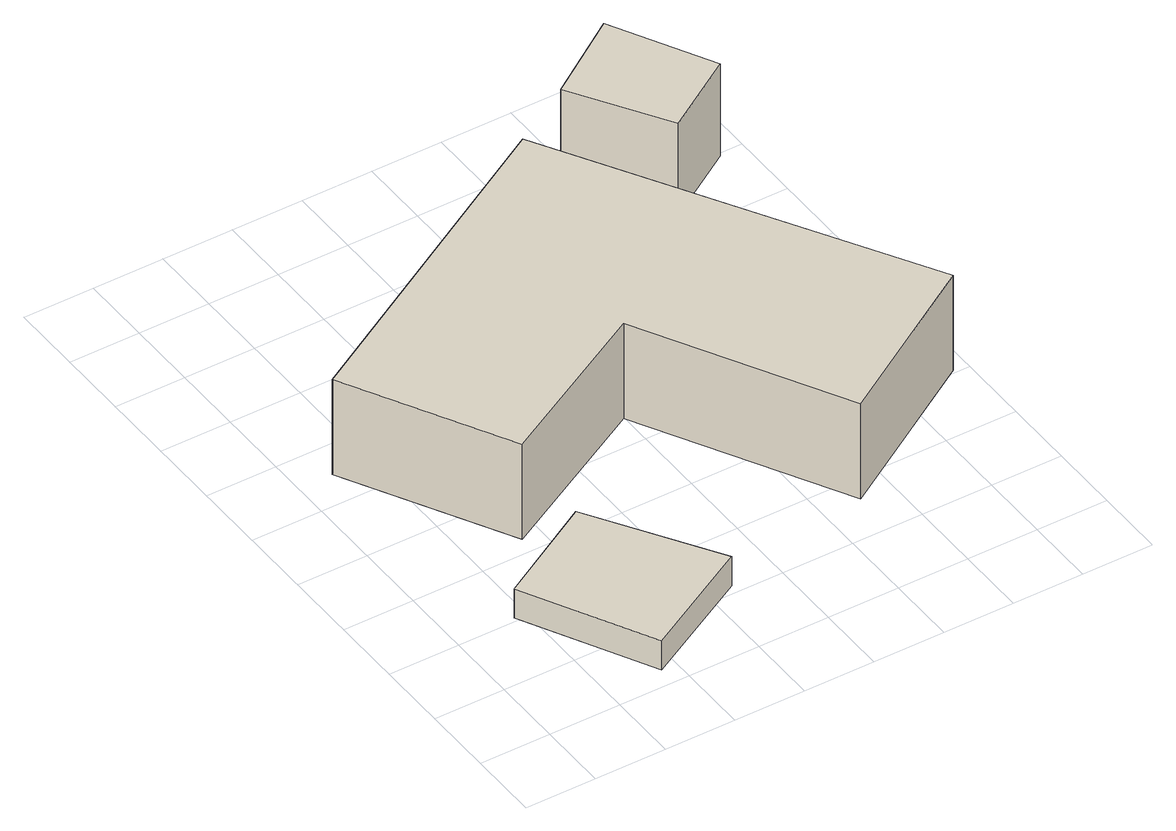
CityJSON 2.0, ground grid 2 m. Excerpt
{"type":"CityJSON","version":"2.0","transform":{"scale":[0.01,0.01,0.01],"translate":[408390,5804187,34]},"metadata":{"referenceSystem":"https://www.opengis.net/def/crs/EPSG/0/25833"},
"CityObjects":{
"building1":{"type":"Building","attributes":{"Gemeindeschluessel":"11000009","BezugspunktDach":"2200","function":"31001_3200","measuredHeight":0.905,"storeysAboveGround":1},"address":[{"country":"Germany","locality":"Berlin","thoroughfareNumber":"1 (1)","thoroughfareName":"Werderchen (Insel)"}],"geometry":[{"type":"Solid","lod":"1","boundaries":[[[[0,1,2,3]],[[4,5,6,7]],[[4,7,3,2]],[[5,4,2,1]],[[6,5,1,0]],[[7,6,0,3]]]]}]},
"building2":{"type":"Building","attributes":{"Gemeindeschluessel":"11000009","BezugspunktDach":"2200","function":"31001_3200","measuredHeight":2.97,"storeysAboveGround":1},"address":[{"country":"Germany","locality":"Berlin","thoroughfareNumber":"1","thoroughfareName":"Werderchen (Insel)"}],"geometry":[{"type":"Solid","lod":"1","boundaries":[[[[8,9,10,11,12,13]],[[14,15,16,17,18,19]],[[14,19,13,12]],[[15,14,12,11]],[[16,15,11,10]],[[17,16,10,9]],[[18,17,9,8]],[[19,18,8,13]]]]}]},
"building3":{"type":"Building","attributes":{"Gemeindeschluessel":"11000009","BezugspunktDach":"2200","function":"31001_3200","measuredHeight":2.88,"storeysAboveGround":1},"address":[{"country":"Germany","locality":"Berlin","thoroughfareNumber":"1 (2)","thoroughfareName":"Werderchen (Insel)"}],"geometry":[{"type":"Solid","lod":"1","boundaries":[[[[20,21,22,23]],[[24,25,26,27]],[[24,27,23,22]],[[25,24,22,21]],[[26,25,21,20]],[[27,26,20,23]]]]}]}
},
"vertices":[
[357,54,97],[671,226,97],[451,573,97],[168,412,97],[451,573,6],[671,226,6],[357,54,6],[168,412,6],
[336,632,318],[788,878,318],[1099,313,318],[1549,596,318],[965,1590,318],[88,1086,318],[965,1590,21],[1549,596,21],[1099,313,21],[788,878,21],[336,632,21],[88,1086,21],
[1308,1433,319],[1516,1565,319],[1365,1845,319],[1142,1694,319],[1365,1845,31],[1516,1565,31],[1308,1433,31],[1142,1694,31]
]}
